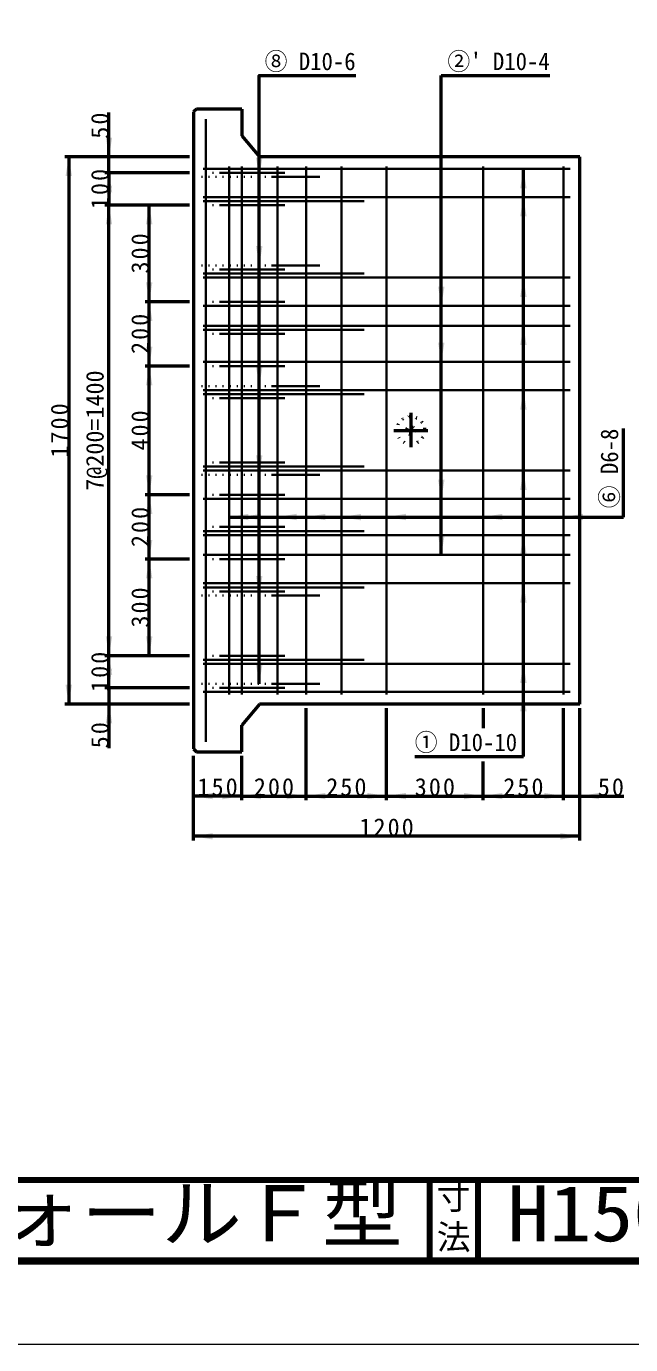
# Model space of a CAD drawing. Units: millimetres, scale not verified, with parts at other scales. Extents: x -2102 to 2102, y -1485 to 1485.
# Drawn here: x 46 to 797, y -1485 to 153 of the extents above; entities that cross this region are included whole.
import ezdxf
from ezdxf.enums import TextEntityAlignment as Align

# ---------------------------------------------------------------- set-up
doc = ezdxf.new("R2010")
doc.units = ezdxf.units.MM
doc.header["$LTSCALE"] = 5
doc.linetypes.add('DOTTED', pattern=[1.75, 0.25, -1.5])
doc.linetypes.add('LONG_DASHED_DOTTED', pattern=[15.25, 12, -1.5, 0.25, -1.5])
doc.layers.add('0-0_V-nasSTD', color=7, linetype='Continuous', lineweight=50)
doc.layers.add('0-1_0', color=7, linetype='Continuous', lineweight=100)
doc.styles.add('ＭＳ ゴシック', font='')
doc.styles.get('ＭＳ ゴシック').set_extended_font_data('MS Gothic')

msp = doc.modelspace()

# ---------------------------------------------------------------- linework, layer by layer
at = {"layer": '0-0_V-nasSTD'}
for p, q in [((562.172, -503.732), (562.172, 92.268)), ((562.172, 92.268), (697.172, 92.268)), ((257.772, 50.468), (254.172, 46.868)), ((314.172, 50.468), (257.772, 50.468)), ((314.172, 50.468), (314.172, 17.247)), ((254.172, 46.868), (254.172, -744.732)), ((314.172, 17.247), (336.236, -8.932)), ((249.172, -8.932), (94.172, -8.932)), ((99.172, -8.932), (99.172, -688.932)), ((734.172, -8.932), (336.236, -8.932)), ((734.172, -688.932), (734.172, -8.932)), ((249.172, -28.932), (144.172, -28.932)), ((149.172, -28.932), (149.172, -68.932)), ((664.172, -753.932), (664.172, -23.932)), ((249.172, -68.932), (144.172, -68.932)), ((149.172, -628.932), (149.172, -68.932)), ((199.172, -188.932), (199.172, -68.932)), ((249.172, -188.932), (194.172, -188.932)), ((199.172, -268.932), (199.172, -188.932)), ((249.172, -268.932), (194.172, -268.932)), ((199.172, -428.932), (199.172, -268.932)), ((788.477, -456.532), (788.477, -346.532)), ((249.172, -428.932), (194.172, -428.932)), ((199.172, -508.932), (199.172, -428.932)), ((298.477, -456.532), (788.477, -456.532)), ((249.172, -508.932), (194.172, -508.932)), ((199.172, -628.932), (199.172, -508.932)), ((249.172, -628.932), (144.172, -628.932)), ((149.172, -668.932), (149.172, -628.932)), ((249.172, -668.932), (144.172, -668.932)), ((249.172, -688.932), (94.172, -688.932)), ((336.236, -688.932), (314.172, -715.111)), ((734.172, -688.932), (336.236, -688.932)), ((394.172, -808.332), (394.172, -693.932)), ((494.172, -808.332), (494.172, -693.932)), ((614.172, -693.932), (614.172, -718.932)), ((714.172, -808.332), (714.172, -693.932)), ((734.172, -858.332), (734.172, -693.932)), ((314.172, -748.332), (314.172, -715.111)), ((254.172, -744.732), (257.772, -748.332)), ((254.172, -858.332), (254.172, -753.332)), ((257.772, -748.332), (314.172, -748.332)), ((314.172, -808.332), (314.172, -753.332)), ((529.172, -753.932), (664.172, -753.932)), ((614.172, -808.332), (614.172, -760.332)), ((314.172, -803.332), (254.172, -803.332)), ((314.172, -803.332), (394.172, -803.332)), ((394.172, -803.332), (494.172, -803.332)), ((494.172, -803.332), (614.172, -803.332)), ((614.172, -803.332), (714.172, -803.332)), ((734.172, -853.332), (254.172, -853.332))]:
    msp.add_line(p, q, dxfattribs=at)
at = {"layer": '0-0_V-nasSTD', "lineweight": 35}
for p, q in [((269.572, 38.068), (269.572, -735.932)), ((722.172, -23.932), (266.172, -23.932)), ((287.697, -28.932), (367.697, -28.932)), ((298.477, -676.932), (298.477, -20.932)), ((314.172, -676.932), (314.172, -20.932)), ((358.477, -676.932), (358.477, -20.932)), ((394.172, -676.932), (394.172, -20.932)), ((438.172, -676.932), (438.172, -20.932)), ((494.172, -676.932), (494.172, -20.932)), ((614.172, -676.932), (614.172, -20.932)), ((714.172, -676.932), (714.172, -20.932)), ((351.33, -33.932), (411.33, -33.932)), ((722.172, -58.932), (266.172, -58.932)), ((466.172, -63.932), (266.172, -63.932)), ((287.697, -68.932), (367.697, -68.932)), ((351.33, -143.932), (411.33, -143.932)), ((466.172, -153.932), (266.172, -153.932)), ((722.172, -158.932), (266.172, -158.932)), ((287.697, -148.932), (367.697, -148.932)), ((722.172, -194.132), (266.172, -194.132)), ((287.697, -188.932), (367.697, -188.932)), ((722.172, -218.932), (266.172, -218.932)), ((466.172, -223.932), (266.172, -223.932)), ((287.697, -228.932), (367.697, -228.932)), ((722.172, -263.732), (266.172, -263.732)), ((287.697, -268.932), (367.697, -268.932)), ((351.33, -293.932), (411.33, -293.932)), ((722.172, -298.932), (266.172, -298.932)), ((466.172, -303.932), (266.172, -303.932)), ((287.697, -308.932), (367.697, -308.932)), ((287.697, -388.932), (367.697, -388.932)), ((466.172, -393.932), (266.172, -393.932)), ((722.172, -398.932), (266.172, -398.932)), ((351.33, -403.932), (411.33, -403.932)), ((722.172, -434.132), (266.172, -434.132)), ((287.697, -428.932), (367.697, -428.932)), ((466.172, -473.932), (266.172, -473.932)), ((287.697, -468.932), (367.697, -468.932)), ((722.172, -478.932), (266.172, -478.932)), ((722.172, -503.732), (266.172, -503.732)), ((287.697, -508.932), (367.697, -508.932)), ((722.172, -538.932), (266.172, -538.932)), ((466.172, -543.932), (266.172, -543.932)), ((287.697, -548.932), (367.697, -548.932)), ((351.33, -553.932), (411.33, -553.932)), ((466.172, -633.932), (266.172, -633.932)), ((287.697, -628.932), (367.697, -628.932)), ((722.172, -638.932), (266.172, -638.932)), ((287.697, -668.932), (367.697, -668.932)), ((351.33, -663.932), (411.33, -663.932)), ((722.172, -673.932), (266.172, -673.932))]:
    msp.add_line(p, q, dxfattribs=at)
at = {"layer": '0-0_V-nasSTD', "linetype": 'DOTTED', "lineweight": 35}
for p, q in [((287.697, -28.932), (274.172, -28.932)), ((264.172, -33.932), (351.33, -33.932)), ((287.697, -68.932), (274.172, -68.932)), ((264.172, -143.932), (351.33, -143.932)), ((287.697, -148.932), (274.172, -148.932)), ((287.697, -188.932), (274.172, -188.932)), ((287.697, -228.932), (274.172, -228.932)), ((287.697, -268.932), (274.172, -268.932)), ((264.172, -293.932), (351.33, -293.932)), ((287.697, -308.932), (274.172, -308.932)), ((287.697, -388.932), (274.172, -388.932)), ((264.172, -403.932), (351.33, -403.932)), ((287.697, -428.932), (274.172, -428.932)), ((287.697, -468.932), (274.172, -468.932)), ((287.697, -508.932), (274.172, -508.932)), ((264.172, -553.932), (351.33, -553.932)), ((287.697, -548.932), (274.172, -548.932)), ((287.697, -628.932), (274.172, -628.932)), ((264.172, -663.932), (351.33, -663.932)), ((287.697, -668.932), (274.172, -668.932))]:
    msp.add_line(p, q, dxfattribs=at)
at = {"layer": '0-0_V-nasSTD', "linetype": 'LONG_DASHED_DOTTED'}
for p, q in [((524.172, -327.132), (524.172, -369.532)), ((502.972, -348.932), (545.372, -348.932))]:
    msp.add_line(p, q, dxfattribs=at)
at = {"layer": '0-0_V-nasSTD', "lineweight": 100}
for p, q in [((547.5, -1280), (547.5, -1380)), ((607.5, -1280), (607.5, -1380)), ((-1997.5, -1380), (1997.5, -1380))]:
    msp.add_line(p, q, dxfattribs=at)
at = {"layer": '0-0_V-nasSTD', "lineweight": 18}
for points in [[(-2102.5, -1485), (-2102.5, 1485), (2102.5, 1485), (2102.5, -1485)], [(-2002.5, -1385), (-2002.5, 1385), (2002.5, 1385), (2002.5, -1385)]]:
    msp.add_lwpolyline(points, close=True, dxfattribs=at)
at = {"layer": '0-0_V-nasSTD'}
for points in [[(335.889, -663.932), (335.889, 92.268), (455.889, 92.268)], [(149.172, -28.932), (149.172, -8.932), (149.172, 46.068)], [(149.172, -668.932), (149.172, -688.932), (149.172, -743.932)], [(714.172, -803.332), (734.172, -803.332), (789.172, -803.332)]]:
    msp.add_lwpolyline(points, dxfattribs=at)
at = {"layer": '0-0_V-nasSTD', "linetype": 'DOTTED'}
for radius in [17.2, 5]:
    msp.add_circle((524.172, -348.932), radius, dxfattribs=at)
at = {"layer": '0-0_V-nasSTD'}
for points in [[(145.172, 15.068), (149.172, -8.932), (149.172, 15.068)], [(149.172, -8.932), (149.172, 15.068), (153.172, 15.068)], [(95.172, -32.932), (99.172, -32.932), (99.172, -8.932)], [(99.172, -32.932), (99.172, -8.932), (103.172, -32.932)], [(331.889, -9.932), (335.889, -33.932), (335.889, -9.932)], [(335.889, -33.932), (335.889, -9.932), (339.889, -9.932)], [(145.172, -52.932), (149.172, -52.932), (149.172, -28.932)], [(149.172, -52.932), (149.172, -28.932), (153.172, -52.932)], [(660.172, -47.932), (664.172, -47.932), (664.172, -23.932)], [(664.172, -47.932), (664.172, -23.932), (668.172, -47.932)], [(145.172, -44.932), (149.172, -68.932), (149.172, -44.932)], [(149.172, -68.932), (149.172, -44.932), (153.172, -44.932)], [(660.172, -82.932), (664.172, -82.932), (664.172, -58.932)], [(664.172, -82.932), (664.172, -58.932), (668.172, -82.932)], [(145.172, -92.932), (149.172, -92.932), (149.172, -68.932)], [(149.172, -92.932), (149.172, -68.932), (153.172, -92.932)], [(195.172, -92.932), (199.172, -92.932), (199.172, -68.932)], [(199.172, -92.932), (199.172, -68.932), (203.172, -92.932)], [(331.889, -119.932), (335.889, -143.932), (335.889, -119.932)], [(335.889, -143.932), (335.889, -119.932), (339.889, -119.932)], [(660.172, -182.932), (664.172, -182.932), (664.172, -158.932)], [(664.172, -182.932), (664.172, -158.932), (668.172, -182.932)], [(195.172, -164.932), (199.172, -188.932), (199.172, -164.932)], [(199.172, -188.932), (199.172, -164.932), (203.172, -164.932)], [(558.172, -170.132), (562.172, -194.132), (562.172, -170.132)], [(562.172, -194.132), (562.172, -170.132), (566.172, -170.132)], [(195.172, -212.932), (199.172, -212.932), (199.172, -188.932)], [(199.172, -212.932), (199.172, -188.932), (203.172, -212.932)], [(660.172, -242.932), (664.172, -242.932), (664.172, -218.932)], [(664.172, -242.932), (664.172, -218.932), (668.172, -242.932)], [(195.172, -244.932), (199.172, -268.932), (199.172, -244.932)], [(199.172, -268.932), (199.172, -244.932), (203.172, -244.932)], [(558.172, -239.732), (562.172, -263.732), (562.172, -239.732)], [(562.172, -263.732), (562.172, -239.732), (566.172, -239.732)], [(195.172, -292.932), (199.172, -292.932), (199.172, -268.932)], [(199.172, -292.932), (199.172, -268.932), (203.172, -292.932)], [(331.889, -269.932), (335.889, -293.932), (335.889, -269.932)], [(335.889, -293.932), (335.889, -269.932), (339.889, -269.932)], [(660.172, -322.932), (664.172, -322.932), (664.172, -298.932)], [(664.172, -322.932), (664.172, -298.932), (668.172, -322.932)], [(331.889, -379.932), (335.889, -403.932), (335.889, -379.932)], [(335.889, -403.932), (335.889, -379.932), (339.889, -379.932)], [(195.172, -404.932), (199.172, -428.932), (199.172, -404.932)], [(199.172, -428.932), (199.172, -404.932), (203.172, -404.932)], [(660.172, -422.932), (664.172, -422.932), (664.172, -398.932)], [(664.172, -422.932), (664.172, -398.932), (668.172, -422.932)], [(558.172, -410.132), (562.172, -434.132), (562.172, -410.132)], [(562.172, -434.132), (562.172, -410.132), (566.172, -410.132)], [(195.172, -452.932), (199.172, -452.932), (199.172, -428.932)], [(199.172, -452.932), (199.172, -428.932), (203.172, -452.932)], [(298.477, -456.532), (322.477, -456.532), (322.477, -452.532)], [(298.477, -456.532), (322.477, -460.532), (322.477, -456.532)], [(314.172, -456.532), (338.172, -456.532), (338.172, -452.532)], [(314.172, -456.532), (338.172, -460.532), (338.172, -456.532)], [(358.477, -456.532), (382.477, -456.532), (382.477, -452.532)], [(358.477, -456.532), (382.477, -460.532), (382.477, -456.532)], [(394.172, -456.532), (418.172, -456.532), (418.172, -452.532)], [(394.172, -456.532), (418.172, -460.532), (418.172, -456.532)], [(438.172, -456.679), (462.172, -456.679), (462.172, -452.679)], [(438.172, -456.679), (462.172, -460.679), (462.172, -456.679)], [(494.172, -456.532), (518.172, -456.532), (518.172, -452.532)], [(494.172, -456.532), (518.172, -460.532), (518.172, -456.532)], [(614.172, -456.532), (638.172, -456.532), (638.172, -452.532)], [(614.172, -456.532), (638.172, -460.532), (638.172, -456.532)], [(714.172, -456.532), (738.172, -456.532), (738.172, -452.532)], [(714.172, -456.532), (738.172, -460.532), (738.172, -456.532)], [(195.172, -484.932), (199.172, -508.932), (199.172, -484.932)], [(199.172, -508.932), (199.172, -484.932), (203.172, -484.932)], [(558.172, -479.732), (562.172, -503.732), (562.172, -479.732)], [(562.172, -503.732), (562.172, -479.732), (566.172, -479.732)], [(660.172, -502.932), (664.172, -502.932), (664.172, -478.932)], [(664.172, -502.932), (664.172, -478.932), (668.172, -502.932)], [(195.172, -532.932), (199.172, -532.932), (199.172, -508.932)], [(199.172, -532.932), (199.172, -508.932), (203.172, -532.932)], [(331.889, -529.932), (335.889, -553.932), (335.889, -529.932)], [(335.889, -553.932), (335.889, -529.932), (339.889, -529.932)], [(660.172, -562.932), (664.172, -562.932), (664.172, -538.932)], [(664.172, -562.932), (664.172, -538.932), (668.172, -562.932)], [(145.172, -604.932), (149.172, -628.932), (149.172, -604.932)], [(149.172, -628.932), (149.172, -604.932), (153.172, -604.932)], [(195.172, -604.932), (199.172, -628.932), (199.172, -604.932)], [(199.172, -628.932), (199.172, -604.932), (203.172, -604.932)], [(145.172, -652.932), (149.172, -652.932), (149.172, -628.932)], [(149.172, -652.932), (149.172, -628.932), (153.172, -652.932)], [(145.172, -644.932), (149.172, -668.932), (149.172, -644.932)], [(149.172, -668.932), (149.172, -644.932), (153.172, -644.932)], [(331.889, -639.932), (335.889, -663.932), (335.889, -639.932)], [(335.889, -663.932), (335.889, -639.932), (339.889, -639.932)], [(660.172, -662.932), (664.172, -662.932), (664.172, -638.932)], [(664.172, -662.932), (664.172, -638.932), (668.172, -662.932)], [(95.172, -664.932), (99.172, -688.932), (99.172, -664.932)], [(99.172, -688.932), (99.172, -664.932), (103.172, -664.932)], [(660.172, -697.932), (664.172, -697.932), (664.172, -673.932)], [(664.172, -697.932), (664.172, -673.932), (668.172, -697.932)], [(145.172, -712.932), (149.172, -712.932), (149.172, -688.932)], [(149.172, -712.932), (149.172, -688.932), (153.172, -712.932)], [(254.172, -803.332), (278.172, -803.332), (278.172, -799.332)], [(290.172, -803.332), (290.172, -799.332), (314.172, -803.332)], [(314.172, -803.332), (338.172, -803.332), (338.172, -799.332)], [(370.172, -803.332), (370.172, -799.332), (394.172, -803.332)], [(394.172, -803.332), (418.172, -803.332), (418.172, -799.332)], [(470.172, -803.332), (470.172, -799.332), (494.172, -803.332)], [(494.172, -803.332), (518.172, -803.332), (518.172, -799.332)], [(590.172, -803.332), (590.172, -799.332), (614.172, -803.332)], [(614.172, -803.332), (638.172, -803.332), (638.172, -799.332)], [(690.172, -803.332), (690.172, -799.332), (714.172, -803.332)], [(734.172, -803.332), (758.172, -803.332), (758.172, -799.332)], [(254.172, -803.332), (278.172, -807.332), (278.172, -803.332)], [(290.172, -807.332), (290.172, -803.332), (314.172, -803.332)], [(314.172, -803.332), (338.172, -807.332), (338.172, -803.332)], [(370.172, -807.332), (370.172, -803.332), (394.172, -803.332)], [(394.172, -803.332), (418.172, -807.332), (418.172, -803.332)], [(470.172, -807.332), (470.172, -803.332), (494.172, -803.332)], [(494.172, -803.332), (518.172, -807.332), (518.172, -803.332)], [(590.172, -807.332), (590.172, -803.332), (614.172, -803.332)], [(614.172, -803.332), (638.172, -807.332), (638.172, -803.332)], [(690.172, -807.332), (690.172, -803.332), (714.172, -803.332)], [(734.172, -803.332), (758.172, -807.332), (758.172, -803.332)], [(254.172, -853.332), (278.172, -853.332), (278.172, -849.332)], [(710.172, -853.332), (710.172, -849.332), (734.172, -853.332)], [(254.172, -853.332), (278.172, -857.332), (278.172, -853.332)], [(710.172, -857.332), (710.172, -853.332), (734.172, -853.332)]]:
    msp.add_solid(points, dxfattribs=at)
at = {"layer": '0-1_0'}
msp.add_line((-1997.5, -1280), (1997.5, -1280), dxfattribs=at)

# ---------------------------------------------------------------- texts
at = {"layer": '0-0_V-nasSTD', "style": 'ＭＳ ゴシック'}
for s, height, width, p in [('⑧ D10-6', 21.85, 0.95, (342.619, 92.268)), ("②' D10-4", 21.85, 0.95, (569.743, 92.268)), ('① D10-10', 21.85, 0.95, (529.172, -753.932)), ('1stタッチウォールＦ型', 69.65, 1.05, (-533.25, -1377.53)), ('H1500×B1200×L1997', 69.65, 1.1, (644.25, -1377.492))]:
    msp.add_text(s, height=height, dxfattribs=dict(at, width=width)).set_placement(p, align=Align.BOTTOM_LEFT)
msp.add_text('7@200=1400', height=21.99, rotation=90, dxfattribs=at).set_placement((149.172, -423.932), align=Align.BOTTOM_LEFT)
at = {"layer": '0-0_V-nasSTD', "style": 'ＭＳ ゴシック', "width": 0.95}
msp.add_text('⑥ D6-8', height=21.85, rotation=90, dxfattribs=at).set_placement((788.477, -445.643), align=Align.BOTTOM_LEFT)
at = {"layer": '0-0_V-nasSTD', "style": 'ＭＳ ゴシック'}
for s, p in [('寸', (556.482, -1326.001)), ('法', (556.476, -1375.99))]:
    msp.add_text(s, height=30.79, dxfattribs=at).set_placement(p, align=Align.BOTTOM_LEFT)
at = {"layer": '0-0_V-nasSTD', "char_height": 21.99, "attachment_point": 7, "rotation": 90, "style": 'ＭＳ ゴシック'}
for s, insert in [('\\T1.17;50', (149.172, 13.568)), ('\\T1.17;100', (149.172, -73.932)), ('\\T1.17;300', (199.172, -153.932)), ('\\T1.17;200', (199.172, -253.932)), ('\\T1.17;1700', (99.172, -382.682)), ('\\T1.17;400', (199.172, -373.932)), ('\\T1.17;200', (199.172, -493.932)), ('\\T1.17;300', (199.172, -593.932)), ('\\T1.17;100', (149.172, -673.932)), ('\\T1.17;50', (149.172, -743.932))]:
    msp.add_mtext(s, dxfattribs=dict(at, insert=insert))
at = {"layer": '0-0_V-nasSTD', "char_height": 21.99, "attachment_point": 7, "style": 'ＭＳ ゴシック'}
for s, insert in [('\\T1.17;150', (259.172, -803.332)), ('\\T1.17;200', (329.172, -803.332)), ('\\T1.17;250', (419.172, -803.332)), ('\\T1.17;300', (529.172, -803.332)), ('\\T1.17;250', (639.172, -803.332)), ('\\T1.17;50', (756.672, -803.332)), ('\\T1.17;1200', (460.422, -853.332))]:
    msp.add_mtext(s, dxfattribs=dict(at, insert=insert))

doc.saveas('drawing.dxf')
